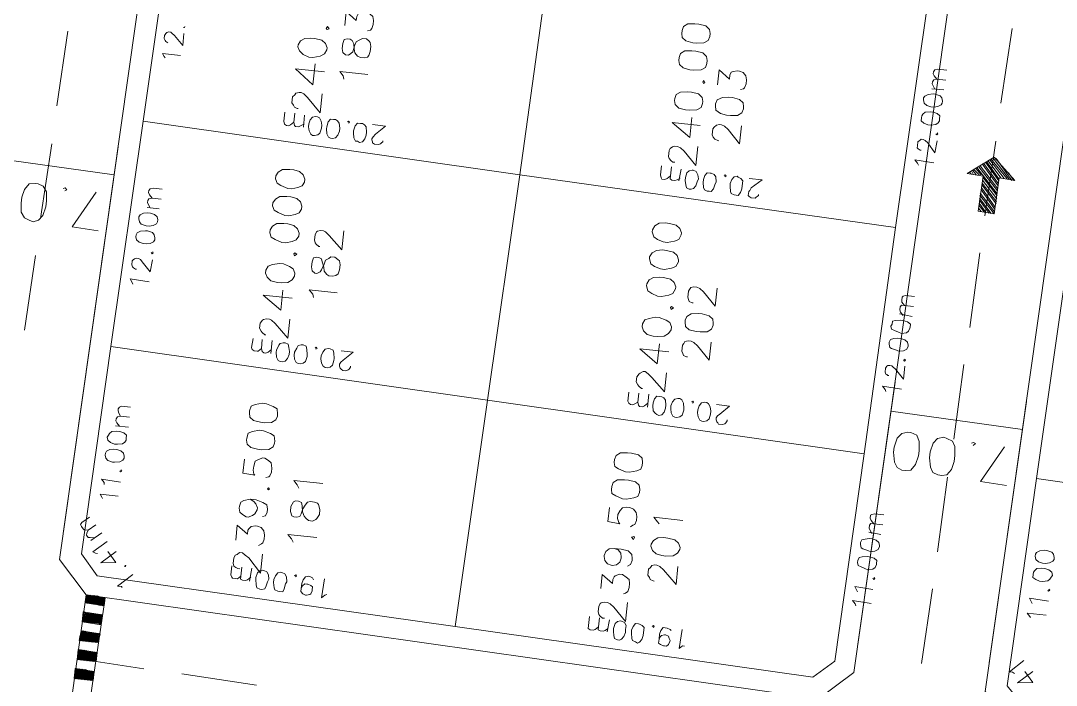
# Model space of a CAD drawing. Header units: metres. Extents: x -977055 to 805873, y -1033982 to 242021.
# Drawn here: x 2542.3 to 2597.1, y 963.4 to 998.5 of the extents above; entities that cross this region are included whole.
import ezdxf

# ---------------------------------------------------------------- set-up
doc = ezdxf.new("R2010")
doc.units = ezdxf.units.M
for name, color, linetype in [('PDF_acera', 7, 'Continuous'), ('PDF_areas por lote', 7, 'Continuous'), ('PDF_COTAS', 7, 'Continuous'), ('PDF_COTAS CONJUNTO', 7, 'Continuous'), ('PDF_linea de centro', 7, 'Continuous'), ('PDF_LOTES', 7, 'Continuous'), ('PDF_No. lotes', 7, 'Continuous'), ('PDF_PASO DE CEBRA', 7, 'Continuous'), ('PDF_VIAS', 7, 'Continuous')]:
    doc.layers.add(name, color=color, linetype=linetype)

# ---------------------------------------------------------------- blocks, each defined once
blk = doc.blocks.new('CALLE')
at = {"layer": 'PDF_acera', "lineweight": 9}
for points in [[(6.731424, -134.62848), (-5.673024, -101.945088), (-58.339008, -100.166976), (-59.69376, -101.437056), (-60.75216, -132.554016), (-59.48208, -133.908768), (5.673024, -136.11024)], [(10.499328, -142.926336), (22.522752, -174.551328), (21.464352, -176.033088), (-60.836832, -173.238912), (-62.106912, -171.88416), (-61.048512, -140.7672), (-59.69376, -139.49712), (8.975232, -141.8256)]]:
    blk.add_lwpolyline(points, close=True, dxfattribs=at)
at = {"layer": 'PDF_areas por lote', "lineweight": 9}
for points in [[(-57.915648, -107.74512), (-57.915648, -107.660448), (-57.873312, -107.575776), (-57.830976, -107.491104), (-57.703968, -107.448768), (-57.492288, -107.448768), (-57.36528, -107.491104), (-57.322944, -107.575776), (-57.238272, -107.660448), (-57.238272, -107.787456), (-57.322944, -107.914464), (-57.407616, -108.083808), (-58.00032, -108.634176), (-57.195936, -108.634176)], [(-56.73024, -107.448768), (-56.0952, -107.448768), (-56.433888, -107.914464), (-56.264544, -107.914464), (-56.179872, -107.9568), (-56.0952, -108.041472), (-56.052864, -108.210816), (-56.052864, -108.295488), (-56.0952, -108.464832), (-56.222208, -108.59184), (-56.391552, -108.634176), (-56.560896, -108.634176), (-56.73024, -108.59184), (-56.772576, -108.549504), (-56.857248, -108.422496)], [(-54.952128, -107.872128), (-55.0368, -108.041472), (-55.121472, -108.126144), (-55.290816, -108.210816), (-55.375488, -108.210816), (-55.544832, -108.126144), (-55.629504, -108.041472), (-55.714176, -107.872128), (-55.714176, -107.787456), (-55.629504, -107.618112), (-55.544832, -107.491104), (-55.375488, -107.448768), (-55.290816, -107.448768), (-55.121472, -107.491104), (-55.0368, -107.618112), (-54.952128, -107.872128), (-54.952128, -108.126144), (-55.0368, -108.422496), (-55.121472, -108.59184), (-55.290816, -108.634176), (-55.417824, -108.634176), (-55.587168, -108.59184), (-55.629504, -108.464832)], [(-53.301024, -107.448768), (-53.893728, -107.448768), (-53.936064, -107.9568), (-53.893728, -107.914464), (-53.724384, -107.872128), (-53.55504, -107.872128), (-53.34336, -107.914464), (-53.258688, -108.041472), (-53.174016, -108.210816), (-53.174016, -108.295488), (-53.258688, -108.464832), (-53.34336, -108.59184), (-53.55504, -108.634176), (-53.724384, -108.634176), (-53.893728, -108.59184), (-53.936064, -108.549504), (-53.9784, -108.422496)], [(-48.009024, -107.787456), (-48.009024, -107.74512), (-47.924352, -107.618112), (-47.882016, -107.575776), (-47.755008, -107.491104), (-47.543328, -107.491104), (-47.41632, -107.575776), (-47.373984, -107.618112), (-47.331648, -107.74512), (-47.331648, -107.872128), (-47.373984, -107.9568), (-47.500992, -108.126144), (-48.05136, -108.718848), (-47.246976, -108.718848)], [(-46.35792, -108.718848), (-46.35792, -107.491104), (-46.908288, -108.295488), (-46.061568, -108.295488)], [(-38.398752, -108.126144), (-38.398752, -108.083808), (-38.356416, -107.9568), (-38.271744, -107.914464), (-38.187072, -107.829792), (-37.933056, -107.829792), (-37.848384, -107.914464), (-37.763712, -107.9568), (-37.721376, -108.083808), (-37.721376, -108.16848), (-37.763712, -108.295488), (-37.89072, -108.464832), (-38.483424, -109.057536), (-37.67904, -109.057536)], [(-36.747648, -109.057536), (-36.747648, -107.829792), (-37.340352, -108.634176), (-36.451296, -108.634176)], [(-58.339008, -123.240096), (-58.339008, -123.155424), (-58.254336, -123.028416), (-58.212, -122.98608), (-58.084992, -122.943744), (-57.873312, -122.943744), (-57.746304, -122.98608), (-57.703968, -123.028416), (-57.661632, -123.155424), (-57.661632, -123.282432), (-57.703968, -123.40944), (-57.830976, -123.578784), (-58.381344, -124.129152), (-57.57696, -124.129152)], [(-57.111264, -122.943744), (-56.51856, -122.943744), (-56.857248, -123.40944), (-56.687904, -123.40944), (-56.560896, -123.451776), (-56.51856, -123.494112), (-56.433888, -123.663456), (-56.433888, -123.790464), (-56.51856, -123.959808), (-56.603232, -124.086816), (-56.772576, -124.129152), (-56.94192, -124.129152), (-57.111264, -124.086816), (-57.195936, -124.002144), (-57.238272, -123.917472)], [(-55.375488, -123.324768), (-55.417824, -123.494112), (-55.544832, -123.62112), (-55.714176, -123.663456), (-55.756512, -123.663456), (-55.925856, -123.62112), (-56.052864, -123.494112), (-56.0952, -123.324768), (-56.0952, -123.282432), (-56.052864, -123.113088), (-55.925856, -122.98608), (-55.756512, -122.943744), (-55.714176, -122.943744), (-55.544832, -122.98608), (-55.417824, -123.113088), (-55.375488, -123.324768), (-55.375488, -123.62112), (-55.417824, -123.917472), (-55.544832, -124.086816), (-55.714176, -124.129152), (-55.798848, -124.129152), (-55.968192, -124.086816), (-56.052864, -123.959808)], [(-53.682048, -122.943744), (-54.274752, -122.943744), (-54.317088, -123.451776), (-54.274752, -123.40944), (-54.105408, -123.324768), (-53.936064, -123.324768), (-53.76672, -123.40944), (-53.639712, -123.494112), (-53.597376, -123.663456), (-53.597376, -123.790464), (-53.639712, -123.959808), (-53.76672, -124.086816), (-53.936064, -124.129152), (-54.105408, -124.129152), (-54.274752, -124.086816), (-54.317088, -124.002144), (-54.40176, -123.917472)], [(-48.559392, -123.790464), (-48.559392, -123.748128), (-48.47472, -123.62112), (-48.432384, -123.578784), (-48.305376, -123.494112), (-48.093696, -123.494112), (-47.966688, -123.578784), (-47.924352, -123.62112), (-47.83968, -123.748128), (-47.83968, -123.8328), (-47.924352, -123.959808), (-48.05136, -124.129152), (-48.601728, -124.721856), (-47.797344, -124.721856)], [(-46.908288, -124.721856), (-46.908288, -123.494112), (-47.458656, -124.298496), (-46.611936, -124.298496)], [(-38.94912, -124.129152), (-38.94912, -124.04448), (-38.906784, -123.959808), (-38.822112, -123.875136), (-38.73744, -123.8328), (-38.483424, -123.8328), (-38.398752, -123.875136), (-38.31408, -123.959808), (-38.271744, -124.04448), (-38.271744, -124.171488), (-38.31408, -124.298496), (-38.441088, -124.46784), (-38.991456, -125.018208), (-38.187072, -125.018208)], [(-37.298016, -125.018208), (-37.298016, -123.8328), (-37.848384, -124.637184), (-37.001664, -124.637184)]]:
    blk.add_lwpolyline(points, dxfattribs=at)
for points in [[(-52.49664, -107.448768), (-52.665984, -107.491104), (-52.792992, -107.660448), (-52.835328, -107.9568), (-52.835328, -108.126144), (-52.792992, -108.422496), (-52.665984, -108.59184), (-52.49664, -108.634176), (-52.411968, -108.634176), (-52.200288, -108.59184), (-52.115616, -108.422496), (-52.030944, -108.126144), (-52.030944, -107.9568), (-52.115616, -107.660448), (-52.200288, -107.491104), (-52.411968, -107.448768)], [(-51.353568, -107.448768), (-51.522912, -107.491104), (-51.64992, -107.660448), (-51.692256, -107.9568), (-51.692256, -108.126144), (-51.64992, -108.422496), (-51.522912, -108.59184), (-51.353568, -108.634176), (-51.268896, -108.634176), (-51.057216, -108.59184), (-50.972544, -108.422496), (-50.887872, -108.126144), (-50.887872, -107.9568), (-50.972544, -107.660448), (-51.057216, -107.491104), (-51.268896, -107.448768)], [(-45.426528, -107.491104), (-45.595872, -107.575776), (-45.72288, -107.74512), (-45.765216, -108.041472), (-45.765216, -108.210816), (-45.72288, -108.464832), (-45.595872, -108.634176), (-45.426528, -108.718848), (-45.29952, -108.718848), (-45.130176, -108.634176), (-45.045504, -108.464832), (-44.960832, -108.210816), (-44.960832, -108.041472), (-45.045504, -107.74512), (-45.130176, -107.575776), (-45.29952, -107.491104)], [(-43.733088, -107.491104), (-43.902432, -107.575776), (-43.987104, -107.74512), (-44.071776, -108.041472), (-44.071776, -108.210816), (-43.987104, -108.464832), (-43.902432, -108.634176), (-43.733088, -108.718848), (-43.60608, -108.718848), (-43.436736, -108.634176), (-43.309728, -108.464832), (-43.267392, -108.210816), (-43.267392, -108.041472), (-43.309728, -107.74512), (-43.436736, -107.575776), (-43.60608, -107.491104)], [(-42.590016, -107.491104), (-42.75936, -107.575776), (-42.844032, -107.74512), (-42.928704, -108.041472), (-42.928704, -108.210816), (-42.844032, -108.464832), (-42.75936, -108.634176), (-42.590016, -108.718848), (-42.463008, -108.718848), (-42.293664, -108.634176), (-42.166656, -108.464832), (-42.12432, -108.210816), (-42.12432, -108.041472), (-42.166656, -107.74512), (-42.293664, -107.575776), (-42.463008, -107.491104)], [(-41.446944, -107.491104), (-41.616288, -107.575776), (-41.70096, -107.74512), (-41.785632, -108.041472), (-41.785632, -108.210816), (-41.70096, -108.464832), (-41.616288, -108.634176), (-41.446944, -108.718848), (-41.319936, -108.718848), (-41.150592, -108.634176), (-41.023584, -108.464832), (-40.981248, -108.210816), (-40.981248, -108.041472), (-41.023584, -107.74512), (-41.150592, -107.575776), (-41.319936, -107.491104)], [(-35.816256, -107.829792), (-35.9856, -107.914464), (-36.112608, -108.083808), (-36.19728, -108.337824), (-36.19728, -108.507168), (-36.112608, -108.80352), (-35.9856, -108.972864), (-35.816256, -109.057536), (-35.731584, -109.057536), (-35.56224, -108.972864), (-35.435232, -108.80352), (-35.392896, -108.507168), (-35.392896, -108.337824), (-35.435232, -108.083808), (-35.56224, -107.914464), (-35.731584, -107.829792)], [(-54.444096, -108.549504), (-54.486432, -108.59184), (-54.444096, -108.634176), (-54.40176, -108.59184)], [(-44.495136, -108.59184), (-44.579808, -108.634176), (-44.495136, -108.718848), (-44.4528, -108.634176)], [(-34.9272, -108.930528), (-34.969536, -108.972864), (-34.9272, -109.057536), (-34.842528, -108.972864)], [(-52.92, -122.943744), (-53.089344, -122.98608), (-53.174016, -123.155424), (-53.258688, -123.451776), (-53.258688, -123.62112), (-53.174016, -123.917472), (-53.089344, -124.086816), (-52.92, -124.129152), (-52.792992, -124.129152), (-52.623648, -124.086816), (-52.49664, -123.917472), (-52.454304, -123.62112), (-52.454304, -123.451776), (-52.49664, -123.155424), (-52.623648, -122.98608), (-52.792992, -122.943744)], [(-51.776928, -122.943744), (-51.946272, -122.98608), (-52.030944, -123.155424), (-52.115616, -123.451776), (-52.115616, -123.62112), (-52.030944, -123.917472), (-51.946272, -124.086816), (-51.776928, -124.129152), (-51.64992, -124.129152), (-51.480576, -124.086816), (-51.353568, -123.917472), (-51.311232, -123.62112), (-51.311232, -123.451776), (-51.353568, -123.155424), (-51.480576, -122.98608), (-51.64992, -122.943744)], [(-45.976896, -123.494112), (-46.14624, -123.578784), (-46.273248, -123.748128), (-46.315584, -124.002144), (-46.315584, -124.171488), (-46.273248, -124.46784), (-46.14624, -124.637184), (-45.976896, -124.721856), (-45.849888, -124.721856), (-45.680544, -124.637184), (-45.595872, -124.46784), (-45.5112, -124.171488), (-45.5112, -124.002144), (-45.595872, -123.748128), (-45.680544, -123.578784), (-45.849888, -123.494112)], [(-44.24112, -123.494112), (-44.4528, -123.578784), (-44.537472, -123.748128), (-44.622144, -124.002144), (-44.622144, -124.171488), (-44.537472, -124.46784), (-44.4528, -124.637184), (-44.24112, -124.721856), (-44.156448, -124.721856), (-43.987104, -124.637184), (-43.860096, -124.46784), (-43.81776, -124.171488), (-43.81776, -124.002144), (-43.860096, -123.748128), (-43.987104, -123.578784), (-44.156448, -123.494112)], [(-43.098048, -123.494112), (-43.309728, -123.578784), (-43.3944, -123.748128), (-43.479072, -124.002144), (-43.479072, -124.171488), (-43.3944, -124.46784), (-43.309728, -124.637184), (-43.098048, -124.721856), (-43.013376, -124.721856), (-42.844032, -124.637184), (-42.717024, -124.46784), (-42.674688, -124.171488), (-42.674688, -124.002144), (-42.717024, -123.748128), (-42.844032, -123.578784), (-43.013376, -123.494112)], [(-41.954976, -123.494112), (-42.166656, -123.578784), (-42.251328, -123.748128), (-42.336, -124.002144), (-42.336, -124.171488), (-42.251328, -124.46784), (-42.166656, -124.637184), (-41.954976, -124.721856), (-41.870304, -124.721856), (-41.70096, -124.637184), (-41.573952, -124.46784), (-41.531616, -124.171488), (-41.531616, -124.002144), (-41.573952, -123.748128), (-41.70096, -123.578784), (-41.870304, -123.494112)], [(-54.82512, -124.002144), (-54.909792, -124.086816), (-54.82512, -124.129152), (-54.782784, -124.086816)], [(-36.366624, -123.8328), (-36.535968, -123.875136), (-36.662976, -124.04448), (-36.705312, -124.340832), (-36.705312, -124.510176), (-36.662976, -124.806528), (-36.535968, -124.975872), (-36.366624, -125.018208), (-36.281952, -125.018208), (-36.112608, -124.975872), (-35.9856, -124.806528), (-35.943264, -124.510176), (-35.943264, -124.340832), (-35.9856, -124.04448), (-36.112608, -123.875136), (-36.281952, -123.8328)], [(-34.673184, -123.8328), (-34.842528, -123.875136), (-34.969536, -124.04448), (-35.011872, -124.340832), (-35.011872, -124.510176), (-34.969536, -124.806528), (-34.842528, -124.975872), (-34.673184, -125.018208), (-34.546176, -125.018208), (-34.376832, -124.975872), (-34.249824, -124.806528), (-34.207488, -124.510176), (-34.207488, -124.340832), (-34.249824, -124.04448), (-34.376832, -123.875136), (-34.546176, -123.8328)], [(-33.530112, -123.8328), (-33.699456, -123.875136), (-33.826464, -124.04448), (-33.8688, -124.340832), (-33.8688, -124.510176), (-33.826464, -124.806528), (-33.699456, -124.975872), (-33.530112, -125.018208), (-33.403104, -125.018208), (-33.23376, -124.975872), (-33.106752, -124.806528), (-33.064416, -124.510176), (-33.064416, -124.340832), (-33.106752, -124.04448), (-33.23376, -123.875136), (-33.403104, -123.8328)], [(-45.045504, -124.594848), (-45.130176, -124.637184), (-45.045504, -124.721856), (-45.003168, -124.637184)], [(-35.477568, -124.933536), (-35.519904, -124.975872), (-35.477568, -125.018208), (-35.392896, -124.975872)]]:
    blk.add_lwpolyline(points, close=True, dxfattribs=at)
at = {"layer": 'PDF_COTAS', "lineweight": 9}
for points in [[(-56.984256, -101.225376), (-56.984256, -101.056032), (-56.94192, -101.013696), (-56.857248, -100.929024), (-56.772576, -100.886688), (-56.687904, -100.929024), (-56.433888, -101.225376)], [(-57.915648, -101.733408), (-57.915648, -101.648736), (-57.873312, -101.521728), (-57.36528, -102.072096)], [(-57.026592, -101.81808), (-57.407616, -101.39472)], [(-57.280608, -101.521728), (-57.280608, -101.352384), (-57.280608, -101.267712), (-57.195936, -101.18304), (-57.111264, -101.18304), (-56.984256, -101.225376), (-56.73024, -101.521728)], [(-57.746304, -102.495456), (-58.296672, -101.902752), (-58.212, -102.537792), (-57.78864, -102.156768)], [(-55.587168, -101.691072), (-55.544832, -101.648736), (-55.417824, -101.564064), (-55.417824, -102.326112)], [(-54.994464, -101.691072), (-54.909792, -101.691072), (-54.782784, -101.564064), (-54.82512, -102.368448)], [(-52.49664, -102.45312), (-52.49664, -101.902752)], [(-52.49664, -102.072096), (-52.369632, -101.945088), (-52.28496, -101.902752), (-52.200288, -101.902752), (-52.115616, -101.945088), (-52.07328, -102.072096), (-52.07328, -102.45312)], [(-52.07328, -102.072096), (-51.946272, -101.987424), (-51.8616, -101.945088), (-51.776928, -101.945088), (-51.692256, -101.987424), (-51.64992, -102.072096), (-51.64992, -102.45312)], [(-46.484928, -101.987424), (-46.400256, -101.945088), (-46.273248, -101.860416), (-46.315584, -102.6648)], [(-45.849888, -102.072096), (-45.849888, -102.02976), (-45.807552, -101.945088), (-45.765216, -101.902752), (-45.680544, -101.860416), (-45.5112, -101.860416), (-45.468864, -101.902752), (-45.426528, -101.945088), (-45.384192, -102.02976), (-45.384192, -102.114432), (-45.426528, -102.199104), (-45.5112, -102.283776), (-45.892224, -102.6648), (-45.384192, -102.707136)], [(-54.359424, -102.283776), (-54.40176, -102.326112), (-54.359424, -102.368448), (-54.317088, -102.326112)], [(-43.225056, -102.749472), (-43.225056, -102.24144)], [(-43.225056, -102.368448), (-43.098048, -102.283776), (-43.013376, -102.24144), (-42.928704, -102.24144), (-42.844032, -102.283776), (-42.801696, -102.410784), (-42.801696, -102.791808)], [(-42.801696, -102.410784), (-42.674688, -102.283776), (-42.590016, -102.24144), (-42.505344, -102.24144), (-42.420672, -102.283776), (-42.378336, -102.410784), (-42.378336, -102.791808)], [(-36.874656, -102.326112), (-36.83232, -102.283776), (-36.705312, -102.199104), (-36.705312, -102.961152)], [(-36.239616, -102.368448), (-36.19728, -102.283776), (-36.154944, -102.24144), (-36.070272, -102.199104), (-35.943264, -102.199104), (-35.858592, -102.24144), (-35.816256, -102.283776), (-35.77392, -102.368448), (-35.77392, -102.45312), (-35.816256, -102.495456), (-35.900928, -102.622464), (-36.281952, -103.003488), (-35.77392, -103.003488)], [(-59.228064, -102.918816), (-59.185728, -102.87648), (-59.185728, -102.707136), (-58.63536, -103.29984)], [(-45.08784, -102.622464), (-45.130176, -102.6648), (-45.08784, -102.707136), (-45.045504, -102.6648)], [(-58.339008, -102.918816), (-58.339008, -102.961152), (-58.296672, -102.961152), (-58.296672, -102.918816)], [(-35.519904, -102.961152), (-35.519904, -103.003488), (-35.477568, -103.003488)], [(-58.212, -107.829792), (-58.339008, -107.702784), (-58.339008, -107.618112), (-58.339008, -107.491104), (-58.296672, -107.448768), (-58.212, -107.406432), (-57.830976, -107.406432)], [(-48.601728, -107.660448), (-48.728736, -107.53344), (-48.728736, -107.491104), (-48.728736, -107.364096), (-48.6864, -107.279424), (-48.601728, -107.237088), (-48.220704, -107.279424)], [(-38.991456, -107.999136), (-39.118464, -107.872128), (-39.1608, -107.787456), (-39.1608, -107.702784), (-39.118464, -107.618112), (-38.991456, -107.575776), (-38.610432, -107.575776)], [(-58.212, -108.253152), (-58.339008, -108.126144), (-58.381344, -108.041472), (-58.381344, -107.914464), (-58.339008, -107.829792), (-58.212, -107.829792), (-57.830976, -107.829792)], [(-48.601728, -108.083808), (-48.728736, -107.9568), (-48.771072, -107.872128), (-48.771072, -107.787456), (-48.728736, -107.702784), (-48.601728, -107.660448), (-48.220704, -107.660448)], [(-48.220704, -108.083808), (-48.771072, -108.083808)], [(-39.033792, -108.422496), (-39.118464, -108.295488), (-39.1608, -108.210816), (-39.1608, -108.083808), (-39.118464, -108.041472), (-38.991456, -107.999136), (-38.610432, -107.999136)], [(-57.830976, -108.253152), (-58.381344, -108.210816)], [(-38.652768, -108.422496), (-39.1608, -108.422496)], [(-58.00032, -110.115936), (-57.957984, -110.158272), (-57.915648, -110.115936), (-57.957984, -110.0736)], [(-48.390048, -109.946592), (-48.347712, -109.988928), (-48.305376, -109.946592), (-48.347712, -109.904256)], [(-38.779776, -110.28528), (-38.73744, -110.327616), (-38.695104, -110.28528), (-38.73744, -110.242944)], [(-58.466016, -110.412288), (-58.339008, -110.454624), (-58.254336, -110.539296), (-58.254336, -110.623968), (-58.254336, -110.666304), (-58.296672, -110.793312), (-58.339008, -110.877984), (-58.466016, -110.877984), (-58.508352, -110.877984), (-58.63536, -110.835648), (-58.677696, -110.793312), (-58.720032, -110.666304), (-58.720032, -110.623968), (-58.677696, -110.49696), (-58.593024, -110.412288), (-58.466016, -110.412288), (-58.254336, -110.412288), (-58.084992, -110.454624), (-57.957984, -110.539296), (-57.915648, -110.666304), (-57.915648, -110.70864), (-57.957984, -110.835648), (-58.042656, -110.877984)], [(-48.940416, -111.470688), (-48.982752, -111.470688), (-49.067424, -111.428352), (-49.10976, -111.386016), (-49.152096, -111.301344), (-49.152096, -111.174336), (-49.10976, -111.089664), (-49.067424, -111.047328), (-48.982752, -111.004992), (-48.89808, -111.004992), (-48.813408, -111.047328), (-48.728736, -111.132), (-48.347712, -111.513024), (-48.347712, -111.004992)], [(-58.593024, -111.513024), (-58.63536, -111.428352), (-58.762368, -111.301344), (-57.957984, -111.34368)], [(-39.37248, -111.809376), (-39.414816, -111.809376), (-39.457152, -111.76704), (-39.499488, -111.724704), (-39.541824, -111.640032), (-39.541824, -111.470688), (-39.499488, -111.386016), (-39.457152, -111.386016), (-39.37248, -111.34368), (-39.330144, -111.34368), (-39.245472, -111.386016), (-39.118464, -111.470688), (-38.73744, -111.851712), (-38.73744, -111.301344)], [(-58.720032, -123.028416), (-58.84704, -122.901408), (-58.889376, -122.816736), (-58.889376, -122.689728), (-58.84704, -122.605056), (-58.720032, -122.605056), (-58.339008, -122.605056)], [(-58.762368, -123.40944), (-58.84704, -123.324768), (-58.889376, -123.240096), (-58.889376, -123.113088), (-58.84704, -123.028416), (-58.720032, -123.028416), (-58.339008, -123.028416)], [(-49.152096, -123.663456), (-49.236768, -123.536448), (-49.279104, -123.451776), (-49.279104, -123.367104), (-49.236768, -123.282432), (-49.152096, -123.240096), (-48.771072, -123.240096)], [(-58.381344, -123.451776), (-58.889376, -123.40944)], [(-49.152096, -124.086816), (-49.279104, -123.959808), (-49.32144, -123.875136), (-49.32144, -123.748128), (-49.279104, -123.705792), (-49.152096, -123.663456), (-48.771072, -123.663456)], [(-39.541824, -124.002144), (-39.668832, -123.875136), (-39.711168, -123.790464), (-39.711168, -123.663456), (-39.668832, -123.62112), (-39.541824, -123.578784), (-39.1608, -123.578784)], [(-48.771072, -124.086816), (-49.32144, -124.086816)], [(-39.58416, -124.425504), (-39.668832, -124.298496), (-39.711168, -124.213824), (-39.711168, -124.086816), (-39.668832, -124.002144), (-39.541824, -124.002144), (-39.1608, -124.002144)], [(-39.203136, -124.425504), (-39.711168, -124.383168)], [(-58.508352, -125.31456), (-58.466016, -125.356896), (-58.42368, -125.31456), (-58.466016, -125.272224)], [(-58.974048, -125.610912), (-58.84704, -125.653248), (-58.804704, -125.695584), (-58.762368, -125.822592), (-58.762368, -125.864928), (-58.804704, -125.991936), (-58.889376, -126.034272), (-58.974048, -126.076608), (-59.016384, -126.076608), (-59.143392, -126.034272), (-59.228064, -125.9496), (-59.228064, -125.864928), (-59.228064, -125.822592), (-59.185728, -125.695584), (-59.143392, -125.610912), (-58.974048, -125.610912), (-58.762368, -125.610912), (-58.593024, -125.653248), (-58.466016, -125.73792), (-58.466016, -125.822592), (-58.466016, -125.907264), (-58.508352, -126.034272), (-58.550688, -126.076608)], [(-48.940416, -125.9496), (-48.89808, -125.991936), (-48.855744, -125.9496), (-48.89808, -125.907264)], [(-39.330144, -126.288288), (-39.287808, -126.330624), (-39.245472, -126.288288), (-39.287808, -126.245952)], [(-59.143392, -126.711648), (-59.143392, -126.626976), (-59.2704, -126.499968), (-58.466016, -126.542304)], [(-49.490784, -127.473696), (-49.53312, -127.473696), (-49.617792, -127.43136), (-49.660128, -127.389024), (-49.702464, -127.304352), (-49.702464, -127.135008), (-49.660128, -127.092672), (-49.617792, -127.050336), (-49.53312, -127.008), (-49.448448, -127.008), (-49.363776, -127.050336), (-49.279104, -127.135008), (-48.89808, -127.516032), (-48.89808, -126.965664)], [(-39.922848, -127.770048), (-39.965184, -127.770048), (-40.00752, -127.727712), (-40.049856, -127.685376), (-40.092192, -127.64304), (-40.092192, -127.473696), (-40.049856, -127.389024), (-40.00752, -127.346688), (-39.922848, -127.346688), (-39.838176, -127.346688), (-39.79584, -127.389024), (-39.668832, -127.43136), (-39.287808, -127.85472), (-39.287808, -127.304352)], [(-56.687904, -133.697088), (-56.603232, -133.654752), (-56.476224, -133.527744), (-56.51856, -134.332128)], [(-56.0952, -133.697088), (-56.010528, -133.654752), (-55.88352, -133.57008), (-55.925856, -134.332128)], [(-53.597376, -134.4168), (-53.55504, -133.908768)], [(-53.597376, -134.035776), (-53.470368, -133.951104), (-53.385696, -133.908768), (-53.258688, -133.908768), (-53.174016, -133.951104), (-53.174016, -134.078112), (-53.174016, -134.459136)], [(-53.174016, -134.078112), (-53.047008, -133.951104), (-52.962336, -133.908768), (-52.835328, -133.908768), (-52.792992, -133.951104), (-52.750656, -134.078112), (-52.750656, -134.459136)], [(-47.585664, -133.99344), (-47.500992, -133.951104), (-47.373984, -133.824096), (-47.41632, -134.62848)], [(-46.908288, -134.035776), (-46.908288, -133.99344), (-46.865952, -133.951104), (-46.865952, -133.908768), (-46.78128, -133.866432), (-46.611936, -133.866432), (-46.527264, -133.908768), (-46.484928, -133.951104), (-46.484928, -134.035776), (-46.484928, -134.120448), (-46.527264, -134.162784), (-46.611936, -134.289792), (-46.99296, -134.670816), (-46.442592, -134.670816)], [(-44.325792, -134.755488), (-44.283456, -134.20512)], [(-44.325792, -134.374464), (-44.198784, -134.247456), (-44.114112, -134.20512), (-43.987104, -134.20512), (-43.902432, -134.247456), (-43.902432, -134.374464), (-43.902432, -134.755488)], [(-43.902432, -134.374464), (-43.775424, -134.247456), (-43.690752, -134.247456), (-43.563744, -134.247456), (-43.521408, -134.289792), (-43.479072, -134.374464), (-43.479072, -134.755488)], [(-37.975392, -134.332128), (-37.89072, -134.289792), (-37.763712, -134.162784), (-37.806048, -134.967168)], [(-37.340352, -134.374464), (-37.340352, -134.332128), (-37.298016, -134.247456), (-37.25568, -134.20512), (-37.171008, -134.20512), (-37.001664, -134.20512), (-36.959328, -134.247456), (-36.916992, -134.289792), (-36.874656, -134.332128), (-36.874656, -134.4168), (-36.916992, -134.501472), (-37.001664, -134.62848), (-37.382688, -134.967168), (-36.874656, -135.009504)], [(-55.46016, -134.289792), (-55.502496, -134.332128), (-55.46016, -134.374464), (-55.417824, -134.332128)], [(-46.188576, -134.586144), (-46.230912, -134.62848), (-46.188576, -134.670816), (-46.14624, -134.62848)], [(-34.71552, -135.05184), (-34.71552, -134.543808)], [(-34.71552, -134.670816), (-34.588512, -134.586144), (-34.50384, -134.543808), (-34.419168, -134.543808), (-34.334496, -134.586144), (-34.29216, -134.713152), (-34.29216, -135.094176)], [(-34.29216, -134.713152), (-34.165152, -134.586144), (-34.08048, -134.543808), (-33.995808, -134.543808), (-33.911136, -134.586144), (-33.8688, -134.713152), (-33.8688, -135.094176)], [(-36.578304, -134.924832), (-36.62064, -134.967168), (-36.578304, -135.009504), (-36.535968, -134.967168)], [(-58.804704, -140.640192), (-58.762368, -140.55552), (-58.762368, -140.428512), (-58.212, -140.97888)], [(-58.63536, -141.40224), (-59.185728, -140.809536), (-59.101056, -141.444576), (-58.677696, -141.063552)], [(-56.391552, -141.063552), (-56.349216, -141.021216), (-56.222208, -140.894208), (-56.222208, -141.698592)], [(-55.798848, -141.063552), (-55.714176, -141.021216), (-55.587168, -140.936544), (-55.629504, -141.740928)], [(-55.163808, -141.656256), (-55.206144, -141.698592), (-55.163808, -141.740928), (-55.121472, -141.698592)]]:
    blk.add_lwpolyline(points, dxfattribs=at)
for points in [[(-53.76672, -101.6064), (-53.893728, -101.648736), (-53.9784, -101.733408), (-54.020736, -101.945088), (-54.020736, -102.02976), (-53.9784, -102.24144), (-53.893728, -102.368448), (-53.809056, -102.410784), (-53.724384, -102.410784), (-53.597376, -102.368448), (-53.512704, -102.24144), (-53.470368, -102.072096), (-53.470368, -101.945088), (-53.512704, -101.775744), (-53.597376, -101.648736), (-53.682048, -101.6064)], [(-53.004672, -101.6064), (-53.13168, -101.648736), (-53.216352, -101.775744), (-53.258688, -101.945088), (-53.258688, -102.072096), (-53.216352, -102.283776), (-53.13168, -102.368448), (-53.047008, -102.410784), (-52.962336, -102.410784), (-52.835328, -102.410784), (-52.750656, -102.283776), (-52.70832, -102.114432), (-52.70832, -101.987424), (-52.750656, -101.775744), (-52.835328, -101.691072), (-52.92, -101.648736)], [(-44.495136, -101.902752), (-44.622144, -101.945088), (-44.706816, -102.072096), (-44.749152, -102.24144), (-44.749152, -102.368448), (-44.706816, -102.537792), (-44.622144, -102.6648), (-44.537472, -102.707136), (-44.4528, -102.707136), (-44.325792, -102.6648), (-44.24112, -102.580128), (-44.198784, -102.368448), (-44.198784, -102.283776), (-44.24112, -102.072096), (-44.325792, -101.945088), (-44.410464, -101.902752)], [(-43.733088, -101.945088), (-43.860096, -101.987424), (-43.944768, -102.072096), (-43.987104, -102.283776), (-43.987104, -102.410784), (-43.944768, -102.580128), (-43.860096, -102.707136), (-43.775424, -102.749472), (-43.690752, -102.749472), (-43.563744, -102.707136), (-43.479072, -102.580128), (-43.436736, -102.410784), (-43.436736, -102.283776), (-43.479072, -102.114432), (-43.563744, -101.987424), (-43.648416, -101.945088)], [(-58.677696, -108.761184), (-58.63536, -108.888192), (-58.508352, -108.930528), (-58.339008, -108.972864), (-58.212, -109.0152), (-58.042656, -108.972864), (-57.915648, -108.888192), (-57.873312, -108.761184), (-57.873312, -108.718848), (-57.915648, -108.59184), (-58.00032, -108.507168), (-58.212, -108.464832), (-58.296672, -108.464832), (-58.508352, -108.507168), (-58.63536, -108.549504), (-58.677696, -108.676512)], [(-49.067424, -108.59184), (-49.025088, -108.718848), (-48.89808, -108.80352), (-48.728736, -108.845856), (-48.601728, -108.845856), (-48.432384, -108.80352), (-48.305376, -108.761184), (-48.26304, -108.634176), (-48.26304, -108.549504), (-48.305376, -108.422496), (-48.390048, -108.38016), (-48.601728, -108.295488), (-48.6864, -108.295488), (-48.89808, -108.337824), (-49.025088, -108.422496), (-49.067424, -108.507168)], [(-39.457152, -108.930528), (-39.414816, -109.057536), (-39.330144, -109.142208), (-39.118464, -109.184544), (-38.991456, -109.184544), (-38.822112, -109.142208), (-38.695104, -109.057536), (-38.652768, -108.972864), (-38.652768, -108.888192), (-38.695104, -108.761184), (-38.822112, -108.676512), (-38.991456, -108.634176), (-39.118464, -108.634176), (-39.287808, -108.676512), (-39.414816, -108.761184), (-39.457152, -108.845856)], [(-58.677696, -109.523232), (-58.677696, -109.65024), (-58.550688, -109.692576), (-58.339008, -109.734912), (-58.254336, -109.777248), (-58.042656, -109.734912), (-57.915648, -109.65024), (-57.873312, -109.523232), (-57.873312, -109.480896), (-57.915648, -109.353888), (-58.042656, -109.269216), (-58.212, -109.22688), (-58.339008, -109.22688), (-58.550688, -109.269216), (-58.63536, -109.311552), (-58.677696, -109.43856)], [(-49.067424, -109.353888), (-49.025088, -109.480896), (-48.940416, -109.565568), (-48.728736, -109.607904), (-48.644064, -109.607904), (-48.432384, -109.565568), (-48.305376, -109.523232), (-48.26304, -109.396224), (-48.26304, -109.311552), (-48.305376, -109.184544), (-48.432384, -109.142208), (-48.601728, -109.057536), (-48.728736, -109.057536), (-48.89808, -109.099872), (-49.025088, -109.184544), (-49.067424, -109.269216)], [(-39.499488, -109.692576), (-39.457152, -109.819584), (-39.330144, -109.904256), (-39.1608, -109.946592), (-39.033792, -109.946592), (-38.822112, -109.904256), (-38.73744, -109.819584), (-38.695104, -109.734912), (-38.695104, -109.65024), (-38.695104, -109.523232), (-38.822112, -109.43856), (-39.033792, -109.396224), (-39.118464, -109.396224), (-39.330144, -109.43856), (-39.457152, -109.523232), (-39.499488, -109.607904)], [(-49.10976, -110.49696), (-49.067424, -110.623968), (-48.982752, -110.70864), (-48.771072, -110.750976), (-48.6864, -110.750976), (-48.47472, -110.70864), (-48.347712, -110.666304), (-48.305376, -110.539296), (-48.305376, -110.454624), (-48.347712, -110.327616), (-48.47472, -110.242944), (-48.644064, -110.200608), (-48.771072, -110.200608), (-48.940416, -110.242944), (-49.067424, -110.327616), (-49.10976, -110.412288)], [(-39.541824, -110.835648), (-39.499488, -110.962656), (-39.37248, -111.047328), (-39.203136, -111.089664), (-39.076128, -111.089664), (-38.864448, -111.047328), (-38.779776, -110.962656), (-38.73744, -110.877984), (-38.73744, -110.793312), (-38.73744, -110.666304), (-38.864448, -110.581632), (-39.076128, -110.539296), (-39.1608, -110.539296), (-39.37248, -110.581632), (-39.499488, -110.666304), (-39.499488, -110.750976)], [(-59.185728, -123.959808), (-59.143392, -124.04448), (-59.016384, -124.129152), (-58.84704, -124.171488), (-58.720032, -124.171488), (-58.550688, -124.171488), (-58.42368, -124.086816), (-58.381344, -123.959808), (-58.381344, -123.917472), (-58.42368, -123.790464), (-58.508352, -123.705792), (-58.720032, -123.663456), (-58.84704, -123.663456), (-59.016384, -123.705792), (-59.143392, -123.748128), (-59.185728, -123.875136)], [(-59.228064, -124.721856), (-59.185728, -124.806528), (-59.05872, -124.8912), (-58.889376, -124.933536), (-58.762368, -124.933536), (-58.550688, -124.933536), (-58.466016, -124.848864), (-58.42368, -124.721856), (-58.42368, -124.67952), (-58.42368, -124.552512), (-58.550688, -124.46784), (-58.720032, -124.425504), (-58.84704, -124.425504), (-59.05872, -124.46784), (-59.143392, -124.510176), (-59.185728, -124.637184)], [(-49.617792, -124.594848), (-49.575456, -124.721856), (-49.448448, -124.806528), (-49.279104, -124.848864), (-49.152096, -124.848864), (-48.940416, -124.806528), (-48.855744, -124.721856), (-48.813408, -124.637184), (-48.813408, -124.552512), (-48.813408, -124.425504), (-48.940416, -124.340832), (-49.10976, -124.298496), (-49.236768, -124.298496), (-49.448448, -124.340832), (-49.53312, -124.425504), (-49.575456, -124.510176)], [(-40.00752, -124.933536), (-39.965184, -125.018208), (-39.838176, -125.10288), (-39.668832, -125.145216), (-39.541824, -125.187552), (-39.37248, -125.145216), (-39.245472, -125.060544), (-39.203136, -124.933536), (-39.203136, -124.8912), (-39.245472, -124.764192), (-39.330144, -124.67952), (-39.541824, -124.637184), (-39.668832, -124.637184), (-39.838176, -124.67952), (-39.965184, -124.721856), (-40.00752, -124.848864)], [(-49.617792, -125.356896), (-49.575456, -125.483904), (-49.490784, -125.568576), (-49.279104, -125.610912), (-49.194432, -125.610912), (-48.982752, -125.568576), (-48.855744, -125.483904), (-48.813408, -125.399232), (-48.813408, -125.31456), (-48.855744, -125.187552), (-48.982752, -125.10288), (-49.152096, -125.060544), (-49.279104, -125.060544), (-49.448448, -125.10288), (-49.575456, -125.187552), (-49.617792, -125.272224)], [(-40.00752, -125.695584), (-40.00752, -125.780256), (-39.880512, -125.864928), (-39.711168, -125.907264), (-39.58416, -125.9496), (-39.37248, -125.907264), (-39.287808, -125.822592), (-39.245472, -125.695584), (-39.245472, -125.653248), (-39.245472, -125.52624), (-39.37248, -125.441568), (-39.541824, -125.399232), (-39.668832, -125.399232), (-39.880512, -125.441568), (-39.965184, -125.483904), (-40.00752, -125.610912)], [(-49.660128, -126.499968), (-49.617792, -126.626976), (-49.53312, -126.711648), (-49.32144, -126.753984), (-49.194432, -126.753984), (-49.025088, -126.711648), (-48.89808, -126.626976), (-48.855744, -126.542304), (-48.855744, -126.457632), (-48.89808, -126.330624), (-49.025088, -126.245952), (-49.194432, -126.203616), (-49.32144, -126.203616), (-49.490784, -126.245952), (-49.617792, -126.330624), (-49.660128, -126.415296)], [(-40.049856, -126.838656), (-40.049856, -126.923328), (-39.922848, -127.008), (-39.753504, -127.050336), (-39.626496, -127.050336), (-39.414816, -127.050336), (-39.330144, -126.965664), (-39.287808, -126.838656), (-39.245472, -126.79632), (-39.287808, -126.669312), (-39.414816, -126.58464), (-39.58416, -126.542304), (-39.711168, -126.542304), (-39.922848, -126.58464), (-40.00752, -126.626976), (-40.049856, -126.753984)], [(-54.867456, -133.57008), (-54.994464, -133.612416), (-55.0368, -133.739424), (-55.079136, -133.908768), (-55.121472, -134.035776), (-55.079136, -134.247456), (-54.994464, -134.332128), (-54.867456, -134.374464), (-54.82512, -134.374464), (-54.698112, -134.374464), (-54.61344, -134.247456), (-54.571104, -134.035776), (-54.571104, -133.951104), (-54.61344, -133.739424), (-54.655776, -133.612416), (-54.782784, -133.57008)], [(-54.105408, -133.612416), (-54.232416, -133.654752), (-54.274752, -133.739424), (-54.317088, -133.951104), (-54.359424, -134.078112), (-54.317088, -134.247456), (-54.232416, -134.374464), (-54.105408, -134.4168), (-54.063072, -134.4168), (-53.936064, -134.374464), (-53.851392, -134.247456), (-53.809056, -134.078112), (-53.809056, -133.951104), (-53.851392, -133.78176), (-53.893728, -133.654752), (-54.020736, -133.612416)], [(-45.595872, -133.908768), (-45.72288, -133.951104), (-45.765216, -134.035776), (-45.807552, -134.247456), (-45.849888, -134.332128), (-45.807552, -134.543808), (-45.72288, -134.670816), (-45.595872, -134.713152), (-45.553536, -134.713152), (-45.426528, -134.670816), (-45.341856, -134.543808), (-45.29952, -134.374464), (-45.29952, -134.247456), (-45.341856, -134.078112), (-45.384192, -133.951104), (-45.5112, -133.908768)], [(-44.833824, -133.908768), (-44.960832, -133.951104), (-45.003168, -134.078112), (-45.045504, -134.247456), (-45.08784, -134.374464), (-45.045504, -134.586144), (-44.960832, -134.670816), (-44.833824, -134.713152), (-44.791488, -134.713152), (-44.66448, -134.713152), (-44.579808, -134.586144), (-44.537472, -134.374464), (-44.537472, -134.289792), (-44.579808, -134.078112), (-44.622144, -133.951104), (-44.749152, -133.951104)], [(-35.9856, -134.247456), (-36.112608, -134.247456), (-36.19728, -134.374464), (-36.239616, -134.543808), (-36.239616, -134.670816), (-36.19728, -134.882496), (-36.112608, -134.967168), (-36.027936, -135.009504), (-35.943264, -135.009504), (-35.816256, -135.009504), (-35.731584, -134.882496), (-35.689248, -134.713152), (-35.689248, -134.586144), (-35.731584, -134.374464), (-35.816256, -134.289792), (-35.900928, -134.247456)], [(-35.223552, -134.247456), (-35.35056, -134.289792), (-35.435232, -134.4168), (-35.477568, -134.586144), (-35.477568, -134.713152), (-35.435232, -134.882496), (-35.35056, -135.009504), (-35.265888, -135.05184), (-35.181216, -135.05184), (-35.054208, -135.009504), (-34.969536, -134.924832), (-34.9272, -134.713152), (-34.9272, -134.62848), (-34.969536, -134.4168), (-35.054208, -134.289792), (-35.13888, -134.247456)], [(-54.571104, -140.97888), (-54.698112, -140.97888), (-54.782784, -141.105888), (-54.82512, -141.275232), (-54.82512, -141.40224), (-54.782784, -141.61392), (-54.698112, -141.698592), (-54.61344, -141.740928), (-54.528768, -141.783264), (-54.40176, -141.740928), (-54.317088, -141.61392), (-54.274752, -141.444576), (-54.274752, -141.317568), (-54.317088, -141.105888), (-54.40176, -141.021216), (-54.486432, -140.97888)], [(-53.809056, -140.97888), (-53.936064, -141.021216), (-54.020736, -141.148224), (-54.063072, -141.317568), (-54.063072, -141.444576), (-54.020736, -141.61392), (-53.936064, -141.740928), (-53.851392, -141.783264), (-53.76672, -141.783264), (-53.639712, -141.740928), (-53.55504, -141.656256), (-53.512704, -141.444576), (-53.512704, -141.359904), (-53.55504, -141.148224), (-53.639712, -141.021216), (-53.724384, -140.97888)]]:
    blk.add_lwpolyline(points, close=True, dxfattribs=at)
at = {"layer": 'PDF_COTAS CONJUNTO', "lineweight": 9}
for points in [[(-41.827968, -95.128992), (-41.997312, -100.717344)], [(-57.1536, -100.209312), (-40.811904, -100.75968)], [(-58.296672, -133.951104), (-47.162304, -134.332128)], [(-48.390048, -134.289792), (-48.559392, -139.878144)], [(-58.466016, -139.539456), (-47.373984, -139.92048)]]:
    blk.add_lwpolyline(points, dxfattribs=at)
at = {"layer": 'PDF_COTAS CONJUNTO', "lineweight": 20}
for points in [[(-44.325792, -97.542144), (-44.24112, -97.753824), (-44.02944, -97.923168), (-43.648416, -98.00784), (-43.3944, -98.00784), (-43.013376, -97.965504), (-42.801696, -97.79616), (-42.717024, -97.58448), (-42.717024, -97.457472), (-42.75936, -97.203456), (-43.013376, -97.034112), (-43.352064, -96.94944), (-43.60608, -96.94944), (-43.987104, -96.991776), (-44.198784, -97.16112), (-44.283456, -97.3728)], [(-50.8032, -135.178848), (-50.760864, -135.390528), (-50.506848, -135.559872), (-50.125824, -135.644544), (-49.914144, -135.644544), (-49.53312, -135.602208), (-49.279104, -135.4752), (-49.194432, -135.221184), (-49.194432, -135.094176), (-49.279104, -134.84016), (-49.490784, -134.670816), (-49.871808, -134.586144), (-50.083488, -134.586144), (-50.506848, -134.670816), (-50.718528, -134.797824), (-50.8032, -135.009504)], [(-50.845536, -136.702944), (-50.8032, -136.914624), (-50.549184, -137.083968), (-50.210496, -137.16864), (-49.95648, -137.16864), (-49.575456, -137.126304), (-49.363776, -136.999296), (-49.279104, -136.74528), (-49.236768, -136.618272), (-49.32144, -136.364256), (-49.53312, -136.194912), (-49.914144, -136.11024), (-50.16816, -136.11024), (-50.549184, -136.194912), (-50.760864, -136.32192), (-50.845536, -136.5336)]]:
    blk.add_lwpolyline(points, close=True, dxfattribs=at)
for points in [[(-42.886368, -98.727552), (-42.844032, -98.812224), (-42.75936, -98.727552), (-42.801696, -98.64288)], [(-44.410464, -100.293984), (-44.368128, -99.193248), (-42.801696, -100.039968)], [(-49.448448, -137.888352), (-49.363776, -137.973024), (-49.32144, -137.888352), (-49.363776, -137.80368)], [(-50.972544, -139.454784), (-50.930208, -138.354048), (-49.363776, -139.200768)]]:
    blk.add_lwpolyline(points, dxfattribs=at)
at = {"layer": 'PDF_linea de centro', "lineweight": 9}
for points in [[(-45.72288, -97.79616), (-48.89808, -97.669152)], [(-40.981248, -97.965504), (-44.156448, -97.838496)], [(-36.19728, -98.134848), (-39.37248, -98.00784)], [(-62.530272, -104.188896), (-62.4456, -102.156768)], [(-62.699616, -108.972864), (-62.572608, -105.797664)], [(-58.804704, -136.702944), (-55.629504, -136.829952)], [(-54.063072, -136.872288), (-50.887872, -136.95696)], [(-49.279104, -137.041632), (-46.103904, -137.126304)], [(-44.537472, -137.210976), (-41.362272, -137.295648)], [(-39.79584, -137.337984), (-36.62064, -137.464992)], [(-35.011872, -137.507328), (-31.836672, -137.634336)]]:
    blk.add_lwpolyline(points, dxfattribs=at)
at = {"layer": 'PDF_LOTES', "lineweight": 20}
for points in [[(-59.355072, -117.016704), (-49.7448, -117.355392), (-49.194432, -101.352384), (-58.00032, -101.056032), (-58.84704, -101.81808)], [(-49.7448, -117.355392), (-40.176864, -117.69408), (-39.626496, -101.691072), (-49.194432, -101.352384)], [(-40.176864, -117.69408), (-30.566592, -117.990432), (-30.016224, -102.02976), (-39.626496, -101.691072)], [(-59.101056, -133.062048), (-50.295168, -133.3584), (-49.7448, -117.355392), (-59.355072, -117.016704), (-59.863104, -132.215328)], [(-50.295168, -133.3584), (-40.684896, -133.654752), (-40.176864, -117.69408), (-49.7448, -117.355392)], [(-40.684896, -133.654752), (-31.11696, -133.99344), (-30.566592, -117.990432), (-40.176864, -117.69408)], [(-60.667488, -156.346848), (-51.099552, -156.685536), (-50.549184, -140.682528), (-59.355072, -140.386176), (-60.159456, -141.19056)], [(-51.099552, -156.685536), (-41.48928, -157.024224), (-40.938912, -141.021216), (-50.549184, -140.682528)]]:
    blk.add_lwpolyline(points, close=True, dxfattribs=at)
at = {"layer": 'PDF_No. lotes', "lineweight": 20}
for points in [[(-46.230912, -109.607904), (-46.103904, -109.565568), (-45.93456, -109.396224), (-45.93456, -110.581632)], [(-44.071776, -109.65024), (-44.071776, -109.607904), (-43.987104, -109.480896), (-43.944768, -109.43856), (-43.81776, -109.396224), (-43.60608, -109.396224), (-43.479072, -109.43856), (-43.436736, -109.480896), (-43.3944, -109.607904), (-43.3944, -109.734912), (-43.436736, -109.819584), (-43.563744, -109.988928), (-44.114112, -110.581632), (-43.309728, -110.581632)], [(-56.560896, -109.86192), (-56.433888, -109.777248), (-56.264544, -109.607904), (-56.264544, -110.835648)], [(-54.274752, -109.86192), (-54.147744, -109.777248), (-53.9784, -109.607904), (-53.9784, -110.835648)], [(-36.959328, -109.904256), (-36.83232, -109.86192), (-36.662976, -109.692576), (-36.662976, -110.877984)], [(-34.71552, -109.692576), (-34.122816, -109.692576), (-34.461504, -110.158272), (-34.29216, -110.158272), (-34.165152, -110.200608), (-34.122816, -110.242944), (-34.038144, -110.454624), (-34.038144, -110.539296), (-34.122816, -110.70864), (-34.207488, -110.835648), (-34.376832, -110.877984), (-34.546176, -110.877984), (-34.71552, -110.835648), (-34.800192, -110.793312), (-34.842528, -110.666304)], [(-56.560896, -125.145216), (-56.560896, -125.10288), (-56.51856, -124.975872), (-56.433888, -124.933536), (-56.349216, -124.848864), (-56.0952, -124.848864), (-56.010528, -124.933536), (-55.925856, -124.975872), (-55.88352, -125.10288), (-55.88352, -125.187552), (-55.925856, -125.31456), (-56.052864, -125.483904), (-56.603232, -126.076608), (-55.841184, -126.076608)], [(-54.147744, -125.10288), (-54.063072, -125.018208), (-53.893728, -124.848864), (-53.893728, -126.076608)], [(-47.035296, -125.52624), (-47.035296, -125.483904), (-46.99296, -125.356896), (-46.908288, -125.31456), (-46.823616, -125.272224), (-46.5696, -125.272224), (-46.484928, -125.31456), (-46.400256, -125.356896), (-46.35792, -125.483904), (-46.35792, -125.610912), (-46.400256, -125.73792), (-46.527264, -125.907264), (-47.077632, -126.457632), (-46.315584, -126.457632)], [(-44.749152, -125.52624), (-44.749152, -125.483904), (-44.706816, -125.356896), (-44.622144, -125.31456), (-44.537472, -125.272224), (-44.283456, -125.272224), (-44.198784, -125.31456), (-44.114112, -125.356896), (-44.071776, -125.483904), (-44.071776, -125.610912), (-44.114112, -125.73792), (-44.24112, -125.907264), (-44.791488, -126.457632), (-44.02944, -126.457632)], [(-37.848384, -125.864928), (-37.848384, -125.822592), (-37.806048, -125.695584), (-37.721376, -125.610912), (-37.636704, -125.568576), (-37.382688, -125.568576), (-37.298016, -125.610912), (-37.213344, -125.695584), (-37.171008, -125.822592), (-37.171008, -125.907264), (-37.213344, -126.034272), (-37.340352, -126.203616), (-37.89072, -126.753984), (-37.128672, -126.753984)], [(-35.519904, -125.568576), (-34.884864, -125.568576), (-35.223552, -126.034272), (-35.054208, -126.034272), (-34.9272, -126.076608), (-34.884864, -126.16128), (-34.842528, -126.330624), (-34.842528, -126.415296), (-34.884864, -126.58464), (-35.011872, -126.711648), (-35.181216, -126.753984), (-35.35056, -126.753984), (-35.519904, -126.711648), (-35.56224, -126.669312), (-35.604576, -126.542304)]]:
    blk.add_lwpolyline(points, dxfattribs=at)
for points in [[(-44.960832, -109.396224), (-45.130176, -109.43856), (-45.214848, -109.565568), (-45.214848, -109.65024), (-45.130176, -109.777248), (-45.045504, -109.819584), (-44.791488, -109.904256), (-44.622144, -109.946592), (-44.537472, -110.0736), (-44.4528, -110.158272), (-44.4528, -110.327616), (-44.537472, -110.454624), (-44.579808, -110.539296), (-44.749152, -110.581632), (-44.960832, -110.581632), (-45.130176, -110.539296), (-45.214848, -110.454624), (-45.257184, -110.327616), (-45.257184, -110.158272), (-45.214848, -110.0736), (-45.08784, -109.946592), (-44.918496, -109.904256), (-44.706816, -109.819584), (-44.579808, -109.777248), (-44.537472, -109.65024), (-44.537472, -109.565568), (-44.579808, -109.43856), (-44.749152, -109.396224)], [(-55.290816, -109.607904), (-55.46016, -109.692576), (-55.502496, -109.777248), (-55.502496, -109.904256), (-55.46016, -110.031264), (-55.333152, -110.0736), (-55.121472, -110.115936), (-54.952128, -110.200608), (-54.82512, -110.28528), (-54.782784, -110.412288), (-54.782784, -110.581632), (-54.82512, -110.70864), (-54.867456, -110.750976), (-55.079136, -110.835648), (-55.290816, -110.835648), (-55.46016, -110.750976), (-55.502496, -110.70864), (-55.587168, -110.581632), (-55.587168, -110.412288), (-55.502496, -110.28528), (-55.417824, -110.200608), (-55.24848, -110.115936), (-54.994464, -110.0736), (-54.867456, -110.031264), (-54.82512, -109.904256), (-54.82512, -109.777248), (-54.867456, -109.692576), (-55.079136, -109.607904)], [(-35.689248, -109.692576), (-35.858592, -109.734912), (-35.943264, -109.86192), (-35.943264, -109.988928), (-35.858592, -110.0736), (-35.77392, -110.158272), (-35.519904, -110.200608), (-35.35056, -110.242944), (-35.265888, -110.369952), (-35.181216, -110.49696), (-35.181216, -110.666304), (-35.265888, -110.793312), (-35.308224, -110.835648), (-35.477568, -110.877984), (-35.689248, -110.877984), (-35.858592, -110.835648), (-35.943264, -110.793312), (-35.9856, -110.666304), (-35.9856, -110.49696), (-35.943264, -110.369952), (-35.816256, -110.242944), (-35.646912, -110.200608), (-35.435232, -110.158272), (-35.308224, -110.0736), (-35.265888, -109.988928), (-35.265888, -109.86192), (-35.308224, -109.734912), (-35.477568, -109.692576)], [(-55.121472, -124.848864), (-55.290816, -124.933536), (-55.417824, -125.10288), (-55.46016, -125.356896), (-55.46016, -125.52624), (-55.417824, -125.822592), (-55.290816, -125.991936), (-55.121472, -126.076608), (-55.0368, -126.076608), (-54.867456, -125.991936), (-54.740448, -125.822592), (-54.698112, -125.52624), (-54.698112, -125.356896), (-54.740448, -125.10288), (-54.867456, -124.933536), (-55.0368, -124.848864)], [(-45.595872, -125.272224), (-45.765216, -125.31456), (-45.892224, -125.483904), (-45.93456, -125.780256), (-45.93456, -125.9496), (-45.892224, -126.245952), (-45.765216, -126.415296), (-45.595872, -126.457632), (-45.5112, -126.457632), (-45.341856, -126.415296), (-45.214848, -126.245952), (-45.172512, -125.9496), (-45.172512, -125.780256), (-45.214848, -125.483904), (-45.341856, -125.31456), (-45.5112, -125.272224)], [(-36.40896, -125.568576), (-36.578304, -125.610912), (-36.705312, -125.822592), (-36.747648, -126.076608), (-36.747648, -126.245952), (-36.705312, -126.542304), (-36.578304, -126.711648), (-36.40896, -126.753984), (-36.324288, -126.753984), (-36.154944, -126.711648), (-36.027936, -126.542304), (-35.9856, -126.245952), (-35.9856, -126.076608), (-36.027936, -125.822592), (-36.154944, -125.610912), (-36.324288, -125.568576)]]:
    blk.add_lwpolyline(points, close=True, dxfattribs=at)
at = {"layer": 'PDF_PASO DE CEBRA', "lineweight": 9}
for points in [[(-65.19744, -102.02976), (-59.736096, -102.24144), (-59.69376, -101.437056), (-65.155104, -101.267712), (-65.19744, -102.02976), (-65.155104, -101.267712)], [(-63.249984, -101.310048), (-63.249984, -101.310048)], [(-63.249984, -101.352384), (-63.207648, -101.310048)], [(-63.249984, -101.39472), (-63.165312, -101.310048)], [(-63.122976, -101.310048), (-63.249984, -101.437056), (-63.08064, -101.310048)], [(-63.249984, -101.479392), (-63.038304, -101.310048)], [(-63.249984, -101.521728), (-62.995968, -101.310048), (-63.249984, -101.564064)], [(-63.249984, -101.6064), (-62.953632, -101.310048)], [(-63.249984, -101.648736), (-62.911296, -101.310048)], [(-62.86896, -101.310048), (-63.249984, -101.691072), (-62.826624, -101.310048)], [(-63.249984, -101.733408), (-62.826624, -101.352384)], [(-63.249984, -101.775744), (-62.826624, -101.39472)], [(-63.249984, -101.81808), (-62.826624, -101.437056)], [(-63.249984, -101.860416), (-62.826624, -101.479392)], [(-63.249984, -101.902752), (-62.826624, -101.521728), (-63.249984, -101.945088), (-62.826624, -101.564064)], [(-62.4456, -101.352384), (-62.4456, -101.352384)], [(-62.403264, -101.352384), (-62.4456, -101.39472), (-62.360928, -101.352384)], [(-62.4456, -101.437056), (-62.318592, -101.352384)], [(-62.4456, -101.479392), (-62.276256, -101.352384)], [(-62.4456, -101.521728), (-62.23392, -101.352384), (-62.4456, -101.564064)], [(-62.4456, -101.6064), (-62.191584, -101.352384)], [(-62.149248, -101.352384), (-62.4456, -101.648736), (-62.106912, -101.352384)], [(-62.4456, -101.691072), (-62.064576, -101.352384)], [(-62.4456, -101.733408), (-62.02224, -101.352384)], [(-62.4456, -101.775744), (-62.02224, -101.39472)], [(-62.4456, -101.81808), (-62.02224, -101.437056)], [(-62.4456, -101.860416), (-62.02224, -101.479392), (-62.4456, -101.860416)], [(-62.4456, -101.902752), (-62.02224, -101.521728)], [(-61.641216, -101.352384), (-61.641216, -101.352384)], [(-61.641216, -101.39472), (-61.59888, -101.352384)], [(-61.641216, -101.437056), (-61.556544, -101.352384)], [(-61.641216, -101.479392), (-61.514208, -101.352384)], [(-61.641216, -101.521728), (-61.471872, -101.352384)], [(-61.471872, -101.39472), (-61.641216, -101.564064), (-61.429536, -101.39472)], [(-61.641216, -101.6064), (-61.3872, -101.39472)], [(-61.641216, -101.648736), (-61.344864, -101.39472)], [(-61.641216, -101.691072), (-61.302528, -101.39472)], [(-61.641216, -101.733408), (-61.260192, -101.39472)], [(-61.641216, -101.775744), (-61.217856, -101.39472), (-61.641216, -101.81808), (-61.217856, -101.437056)], [(-61.641216, -101.860416), (-61.217856, -101.479392)], [(-61.641216, -101.902752), (-61.217856, -101.521728)], [(-60.836832, -101.39472), (-60.836832, -101.39472)], [(-60.836832, -101.437056), (-60.794496, -101.39472)], [(-60.836832, -101.479392), (-60.75216, -101.39472)], [(-60.709824, -101.39472), (-60.836832, -101.521728), (-60.667488, -101.39472), (-60.836832, -101.564064)], [(-60.836832, -101.6064), (-60.625152, -101.39472)], [(-60.836832, -101.648736), (-60.582816, -101.39472)], [(-60.836832, -101.691072), (-60.54048, -101.39472)], [(-60.836832, -101.733408), (-60.498144, -101.39472)], [(-60.836832, -101.775744), (-60.455808, -101.39472), (-60.836832, -101.775744)], [(-60.836832, -101.81808), (-60.413472, -101.437056)], [(-60.836832, -101.860416), (-60.455808, -101.479392)], [(-60.836832, -101.902752), (-60.455808, -101.521728)], [(-60.032448, -101.437056), (-60.032448, -101.437056)], [(-60.032448, -101.479392), (-59.990112, -101.437056)], [(-59.947776, -101.437056), (-60.032448, -101.521728), (-59.90544, -101.437056)], [(-60.032448, -101.564064), (-59.863104, -101.437056), (-60.032448, -101.6064)], [(-60.032448, -101.648736), (-59.820768, -101.437056)], [(-60.032448, -101.691072), (-59.778432, -101.437056)], [(-60.032448, -101.733408), (-59.736096, -101.437056)], [(-59.69376, -101.437056), (-60.032448, -101.775744), (-59.69376, -101.479392)], [(-60.032448, -101.81808), (-59.69376, -101.521728), (-60.032448, -101.860416)], [(-63.249984, -101.987424), (-62.826624, -101.6064)], [(-63.249984, -102.02976), (-62.826624, -101.648736)], [(-63.249984, -102.072096), (-62.826624, -101.691072)], [(-63.249984, -102.114432), (-62.826624, -101.733408), (-63.249984, -102.114432)], [(-63.207648, -102.114432), (-62.826624, -101.775744)], [(-63.165312, -102.114432), (-62.86896, -101.81808)], [(-63.122976, -102.114432), (-62.86896, -101.860416)], [(-63.08064, -102.114432), (-62.86896, -101.902752)], [(-63.038304, -102.114432), (-62.86896, -101.945088)], [(-62.995968, -102.114432), (-62.86896, -101.987424), (-62.995968, -102.114432)], [(-62.4456, -101.945088), (-62.02224, -101.564064)], [(-62.4456, -101.987424), (-62.02224, -101.6064)], [(-62.4456, -102.02976), (-62.02224, -101.648736)], [(-62.4456, -102.072096), (-62.02224, -101.691072)], [(-62.064576, -101.691072), (-62.4456, -102.114432), (-62.064576, -101.733408)], [(-62.4456, -102.156768), (-62.064576, -101.775744)], [(-62.403264, -102.156768), (-62.064576, -101.81808)], [(-62.360928, -102.156768), (-62.064576, -101.860416)], [(-62.318592, -102.156768), (-62.064576, -101.902752)], [(-62.276256, -102.156768), (-62.064576, -101.945088), (-62.23392, -102.156768), (-62.064576, -101.987424)], [(-61.641216, -101.945088), (-61.217856, -101.564064)], [(-61.641216, -101.987424), (-61.260192, -101.6064)], [(-61.641216, -102.02976), (-61.260192, -101.648736), (-61.641216, -102.072096), (-61.260192, -101.691072)], [(-61.641216, -102.114432), (-61.260192, -101.733408)], [(-61.260192, -101.775744), (-61.641216, -102.156768), (-61.260192, -101.81808)], [(-61.59888, -102.156768), (-61.260192, -101.860416), (-61.556544, -102.156768)], [(-61.514208, -102.156768), (-61.260192, -101.902752)], [(-61.260192, -101.945088), (-61.471872, -102.156768), (-61.260192, -101.987424)], [(-60.879168, -102.156768), (-60.455808, -101.775744)], [(-60.879168, -102.199104), (-60.455808, -101.81808), (-60.836832, -102.199104)], [(-60.836832, -101.945088), (-60.455808, -101.564064), (-60.836832, -101.987424), (-60.455808, -101.6064)], [(-60.836832, -102.02976), (-60.455808, -101.648736)], [(-60.836832, -102.072096), (-60.455808, -101.691072)], [(-60.836832, -102.114432), (-60.455808, -101.733408)], [(-60.794496, -102.199104), (-60.455808, -101.860416)], [(-60.75216, -102.199104), (-60.455808, -101.902752)], [(-60.455808, -101.945088), (-60.709824, -102.199104), (-60.455808, -101.987424)], [(-60.074784, -102.02976), (-59.69376, -101.733408), (-60.074784, -102.072096)], [(-60.074784, -102.114432), (-59.69376, -101.775744)], [(-60.074784, -102.156768), (-59.69376, -101.81808)], [(-60.074784, -102.199104), (-59.69376, -101.860416)], [(-60.074784, -102.24144), (-59.69376, -101.902752)], [(-60.032448, -101.902752), (-59.69376, -101.564064)], [(-60.032448, -101.945088), (-59.69376, -101.6064)], [(-59.69376, -101.648736), (-60.032448, -101.987424), (-59.69376, -101.691072)], [(-60.032448, -102.24144), (-59.69376, -101.945088)], [(-59.990112, -102.24144), (-59.736096, -101.987424), (-59.947776, -102.24144)], [(-62.953632, -102.114432), (-62.86896, -102.02976)], [(-62.911296, -102.114432), (-62.86896, -102.072096)], [(-62.86896, -102.114432), (-62.86896, -102.114432)], [(-62.191584, -102.156768), (-62.064576, -102.02976)], [(-62.149248, -102.156768), (-62.064576, -102.072096)], [(-62.106912, -102.156768), (-62.064576, -102.114432)], [(-62.064576, -102.156768), (-62.064576, -102.156768)], [(-61.429536, -102.156768), (-61.260192, -102.02976)], [(-61.3872, -102.156768), (-61.260192, -102.072096)], [(-61.344864, -102.199104), (-61.260192, -102.114432), (-61.302528, -102.199104)], [(-61.260192, -102.199104), (-61.260192, -102.156768)], [(-60.667488, -102.199104), (-60.455808, -102.02976)], [(-60.625152, -102.199104), (-60.455808, -102.072096), (-60.582816, -102.199104)], [(-60.54048, -102.199104), (-60.455808, -102.114432)], [(-60.498144, -102.199104), (-60.455808, -102.156768)], [(-60.455808, -102.199104), (-60.455808, -102.199104)], [(-59.90544, -102.24144), (-59.736096, -102.02976)], [(-59.736096, -102.072096), (-59.863104, -102.24144), (-59.736096, -102.114432)], [(-59.820768, -102.24144), (-59.736096, -102.156768)], [(-59.778432, -102.24144), (-59.736096, -102.199104), (-59.736096, -102.24144)]]:
    blk.add_lwpolyline(points, dxfattribs=at)
for points in [[(-63.249984, -101.310048), (-62.826624, -101.310048), (-62.86896, -102.114432), (-63.249984, -102.114432)], [(-62.4456, -101.352384), (-62.02224, -101.352384), (-62.064576, -102.156768), (-62.4456, -102.156768)], [(-61.641216, -101.352384), (-61.217856, -101.39472), (-61.260192, -102.199104), (-61.641216, -102.156768)], [(-60.836832, -101.39472), (-60.413472, -101.39472), (-60.455808, -102.199104), (-60.879168, -102.199104)], [(-60.032448, -101.437056), (-59.69376, -101.437056), (-59.736096, -102.24144), (-60.074784, -102.24144)]]:
    blk.add_lwpolyline(points, close=True, dxfattribs=at)
at = {"layer": 'PDF_VIAS', "lineweight": 20}
blk.add_lwpolyline([(-38.1024, -136.406592), (-38.144736, -137.083968), (-39.626496, -137.041632), (-39.668832, -137.719008), (-38.144736, -137.761344), (-38.187072, -138.43872), (-37.298016, -137.464992)], close=True, dxfattribs=at)
at = {"layer": 'PDF_VIAS', "lineweight": 9}
for points in [[(-38.822112, -137.761344), (-37.806048, -136.787616)], [(-38.1024, -136.448928), (-38.060064, -136.448928)], [(-38.1024, -136.575936), (-38.017728, -136.491264)], [(-38.1024, -136.660608), (-37.975392, -136.575936)], [(-38.1024, -136.787616), (-37.933056, -136.618272)], [(-38.1024, -136.914624), (-37.89072, -136.660608)], [(-38.1024, -136.999296), (-37.848384, -136.74528)], [(-39.668832, -137.38032), (-39.287808, -137.041632)], [(-39.668832, -137.507328), (-39.1608, -137.041632)], [(-39.668832, -137.592), (-39.076128, -137.041632)], [(-39.668832, -137.719008), (-38.94912, -137.041632)], [(-39.626496, -137.041632), (-39.626496, -137.041632)], [(-39.626496, -137.16864), (-39.499488, -137.041632)], [(-39.626496, -137.295648), (-39.37248, -137.041632)], [(-39.58416, -137.719008), (-38.864448, -137.041632)], [(-39.457152, -137.719008), (-38.73744, -137.083968)], [(-39.37248, -137.719008), (-38.652768, -137.083968)], [(-39.245472, -137.761344), (-38.52576, -137.083968)], [(-39.1608, -137.761344), (-38.441088, -137.083968)], [(-39.033792, -137.761344), (-38.31408, -137.083968)], [(-38.906784, -137.761344), (-38.187072, -137.083968)], [(-38.695104, -137.761344), (-37.763712, -136.872288)], [(-38.610432, -137.761344), (-37.721376, -136.914624)], [(-38.483424, -137.761344), (-37.636704, -136.999296)], [(-38.398752, -137.761344), (-37.594368, -137.041632)], [(-38.271744, -137.761344), (-37.552032, -137.126304)], [(-38.187072, -137.761344), (-37.509696, -137.16864)], [(-38.144736, -137.846016), (-37.46736, -137.210976)], [(-38.144736, -137.973024), (-37.425024, -137.295648)], [(-38.187072, -138.311712), (-37.340352, -137.549664)], [(-38.144736, -138.100032), (-37.382688, -137.337984)], [(-38.144736, -138.184704), (-37.340352, -137.422656)], [(-38.187072, -138.396384), (-37.89072, -138.142368)]]:
    blk.add_lwpolyline(points, dxfattribs=at)

msp = doc.modelspace()

# ---------------------------------------------------------------- block references
at = {"xscale": 1.255773352820658, "yscale": 1.255773352820658, "zscale": 1.255773352820658, "rotation": 83.85573648860341}
msp.add_blockref('CALLE', (2427.15058, 1056.36283, 1015.371), dxfattribs=at)

doc.saveas('drawing.dxf')
